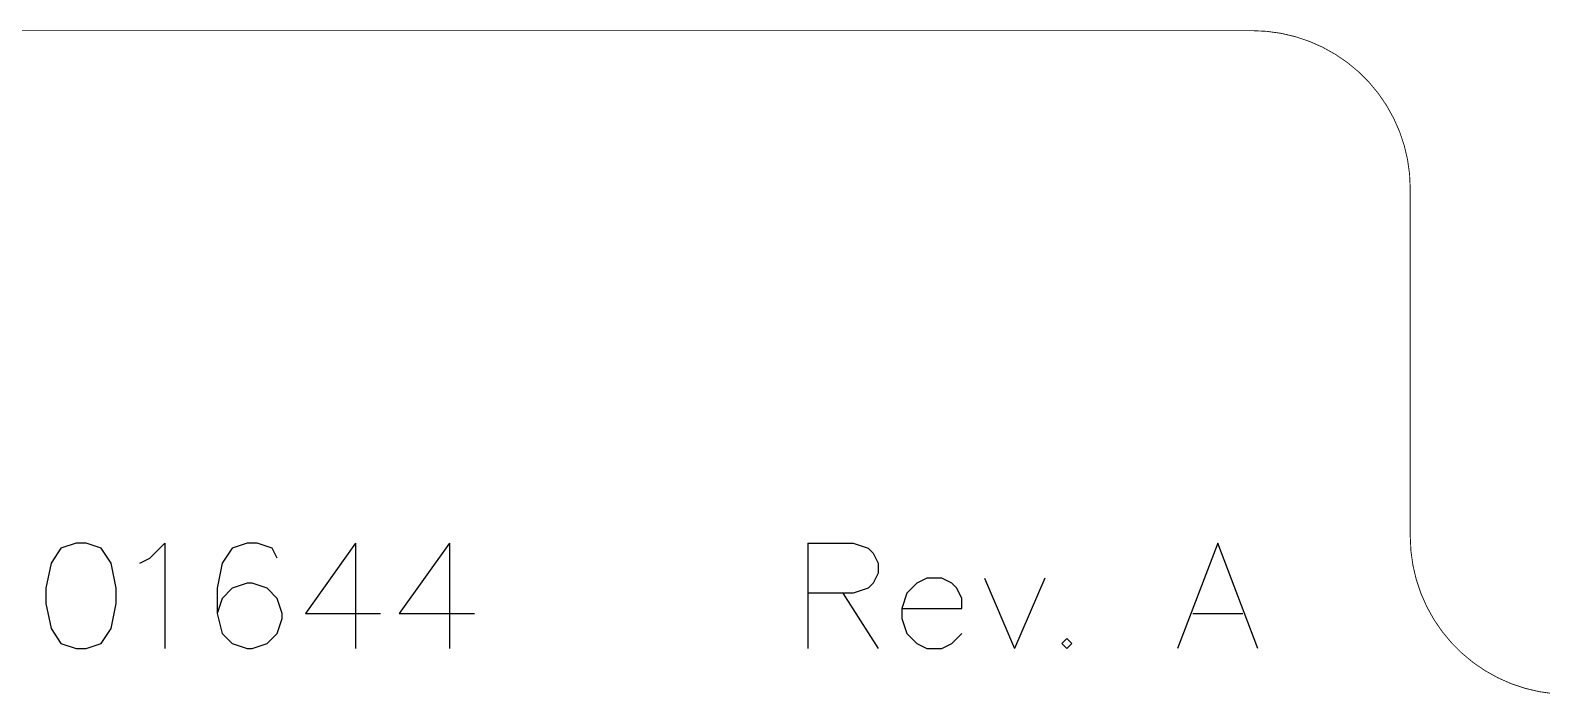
# Model space of a CAD drawing. Header units: millimetres. Extents: x 0 to 273, y 0 to 149.
# Drawn here: x 100.68 to 124.58, y 138.49 to 149.01 of the extents above; entities that cross this region are included whole.
import ezdxf

# ---------------------------------------------------------------- set-up
doc = ezdxf.new("R2010")
doc.units = ezdxf.units.MM
for name, color, linetype in [('Mechanical2', 216, 'Continuous'), ('Mechanical3', 76, 'Continuous'), ('TopLayer', 1, 'Continuous')]:
    doc.layers.add(name, color=color, linetype=linetype)

msp = doc.modelspace()

# ---------------------------------------------------------------- linework, layer by layer
at = {"layer": 'Mechanical2', "const_width": 0.0127}
for points in [[(77.502, 148.999), (120.002, 148.999)], [(122.502, 140.999), (122.502, 146.499)]]:
    msp.add_lwpolyline(points, dxfattribs=at)
at = {"layer": 'Mechanical2', "const_width": 0.00635}
for points in [[(119.999, 148.999, 1), (120.005, 148.999, 1)], [(119.999, 148.999, 1), (120.005, 148.999, 1)], [(122.499, 146.499, 1), (122.505, 146.499, 1)], [(122.499, 146.499, 1), (122.505, 146.499, 1)], [(122.499, 140.999, 1), (122.505, 140.999, 1)], [(122.499, 140.999, 1), (122.505, 140.999, 1)]]:
    msp.add_lwpolyline(points, format="xyb", close=True, dxfattribs=at)
at = {"layer": 'Mechanical2', "const_width": 0.0127}
for points in [[(120.002, 148.999, -0.414214), (122.502, 146.499)], [(125.002, 138.499, -0.414214), (122.502, 140.999)]]:
    msp.add_lwpolyline(points, format="xyb", dxfattribs=at)
at = {"layer": 'Mechanical3', "const_width": 0.0127}
for points in [[(77.5, 149), (120, 149)], [(122.5, 141), (122.5, 146.5)]]:
    msp.add_lwpolyline(points, dxfattribs=at)
at = {"layer": 'Mechanical3', "const_width": 0.00635}
for points in [[(119.997, 149, 1), (120.003, 149, 1)], [(119.997, 149, 1), (120.003, 149, 1)], [(122.497, 146.5, 1), (122.503, 146.5, 1)], [(122.497, 146.5, 1), (122.503, 146.5, 1)], [(122.497, 141, 1), (122.503, 141, 1)], [(122.497, 141, 1), (122.503, 141, 1)]]:
    msp.add_lwpolyline(points, format="xyb", close=True, dxfattribs=at)
at = {"layer": 'Mechanical3', "const_width": 0.0127}
for points in [[(120, 149, -0.414214), (122.5, 146.5)], [(125, 138.5, -0.414214), (122.5, 141)]]:
    msp.add_lwpolyline(points, format="xyb", dxfattribs=at)
at = {"layer": 'TopLayer'}
for p, q in [((101.164, 140.812), (101.006, 140.574)), ((101.403, 140.891), (101.164, 140.812)), ((101.561, 140.891), (101.403, 140.891)), ((101.799, 140.812), (101.561, 140.891)), ((101.958, 140.574), (101.799, 140.812)), ((102.569, 140.653), (102.807, 140.891)), ((102.807, 140.891), (102.807, 139.225)), ((103.87, 140.812), (103.712, 140.574)), ((104.108, 140.891), (103.87, 140.812)), ((104.267, 140.891), (104.108, 140.891)), ((104.505, 140.812), (104.267, 140.891)), ((104.584, 140.653), (104.505, 140.812)), ((105.822, 140.891), (105.029, 139.78)), ((105.822, 140.891), (105.822, 139.225)), ((107.306, 140.891), (106.513, 139.78)), ((107.306, 140.891), (107.306, 139.225)), ((112.975, 140.891), (112.975, 139.225)), ((112.975, 140.891), (113.689, 140.891)), ((113.689, 140.891), (113.927, 140.812)), ((113.927, 140.812), (114.007, 140.733)), ((119.458, 140.891), (118.823, 139.225)), ((120.093, 139.225), (119.458, 140.891)), ((101.006, 140.574), (100.926, 140.177)), ((102.037, 140.177), (101.958, 140.574)), ((102.41, 140.574), (102.569, 140.653)), ((103.712, 140.574), (103.632, 140.177)), ((114.007, 140.733), (114.086, 140.574)), ((114.086, 140.574), (114.086, 140.415)), ((114.086, 140.415), (114.007, 140.257)), ((114.856, 140.336), (114.697, 140.257)), ((115.094, 140.336), (114.856, 140.336)), ((115.252, 140.257), (115.094, 140.336)), ((115.768, 140.336), (116.244, 139.225)), ((116.72, 140.336), (116.244, 139.225)), ((100.926, 140.177), (100.926, 139.939)), ((102.037, 139.939), (102.037, 140.177)), ((103.632, 140.177), (103.632, 139.78)), ((103.87, 140.177), (103.712, 140.018)), ((104.108, 140.257), (103.87, 140.177)), ((104.188, 140.257), (104.108, 140.257)), ((104.426, 140.177), (104.188, 140.257)), ((104.584, 140.018), (104.426, 140.177)), ((113.689, 140.098), (112.975, 140.098)), ((113.53, 140.098), (114.086, 139.225)), ((113.927, 140.177), (113.689, 140.098)), ((114.007, 140.257), (113.927, 140.177)), ((114.538, 140.098), (114.459, 139.86)), ((114.697, 140.257), (114.538, 140.098)), ((115.332, 140.177), (115.252, 140.257)), ((115.411, 140.018), (115.332, 140.177)), ((100.926, 139.939), (101.006, 139.542)), ((101.958, 139.542), (102.037, 139.939)), ((103.712, 140.018), (103.632, 139.78)), ((104.664, 139.78), (104.584, 140.018)), ((114.459, 139.86), (115.411, 139.86)), ((114.459, 139.86), (114.459, 139.701)), ((115.411, 139.86), (115.411, 140.018)), ((103.632, 139.78), (103.712, 139.463)), ((104.584, 139.463), (104.664, 139.701)), ((104.664, 139.701), (104.664, 139.78)), ((105.029, 139.78), (106.219, 139.78)), ((106.513, 139.78), (107.703, 139.78)), ((114.459, 139.701), (114.538, 139.463)), ((119.061, 139.78), (119.854, 139.78)), ((101.006, 139.542), (101.164, 139.304)), ((101.799, 139.304), (101.958, 139.542)), ((103.712, 139.463), (103.87, 139.304)), ((104.426, 139.304), (104.584, 139.463)), ((114.538, 139.463), (114.697, 139.304)), ((115.252, 139.304), (115.411, 139.463)), ((117.069, 139.384), (116.99, 139.304)), ((117.149, 139.304), (117.069, 139.384)), ((101.164, 139.304), (101.403, 139.225)), ((101.403, 139.225), (101.561, 139.225)), ((101.561, 139.225), (101.799, 139.304)), ((103.87, 139.304), (104.108, 139.225)), ((104.108, 139.225), (104.188, 139.225)), ((104.188, 139.225), (104.426, 139.304)), ((114.697, 139.304), (114.856, 139.225)), ((114.856, 139.225), (115.094, 139.225)), ((115.094, 139.225), (115.252, 139.304)), ((116.99, 139.304), (117.069, 139.225)), ((117.069, 139.225), (117.149, 139.304))]:
    msp.add_line(p, q, dxfattribs=at)

doc.saveas('drawing.dxf')
